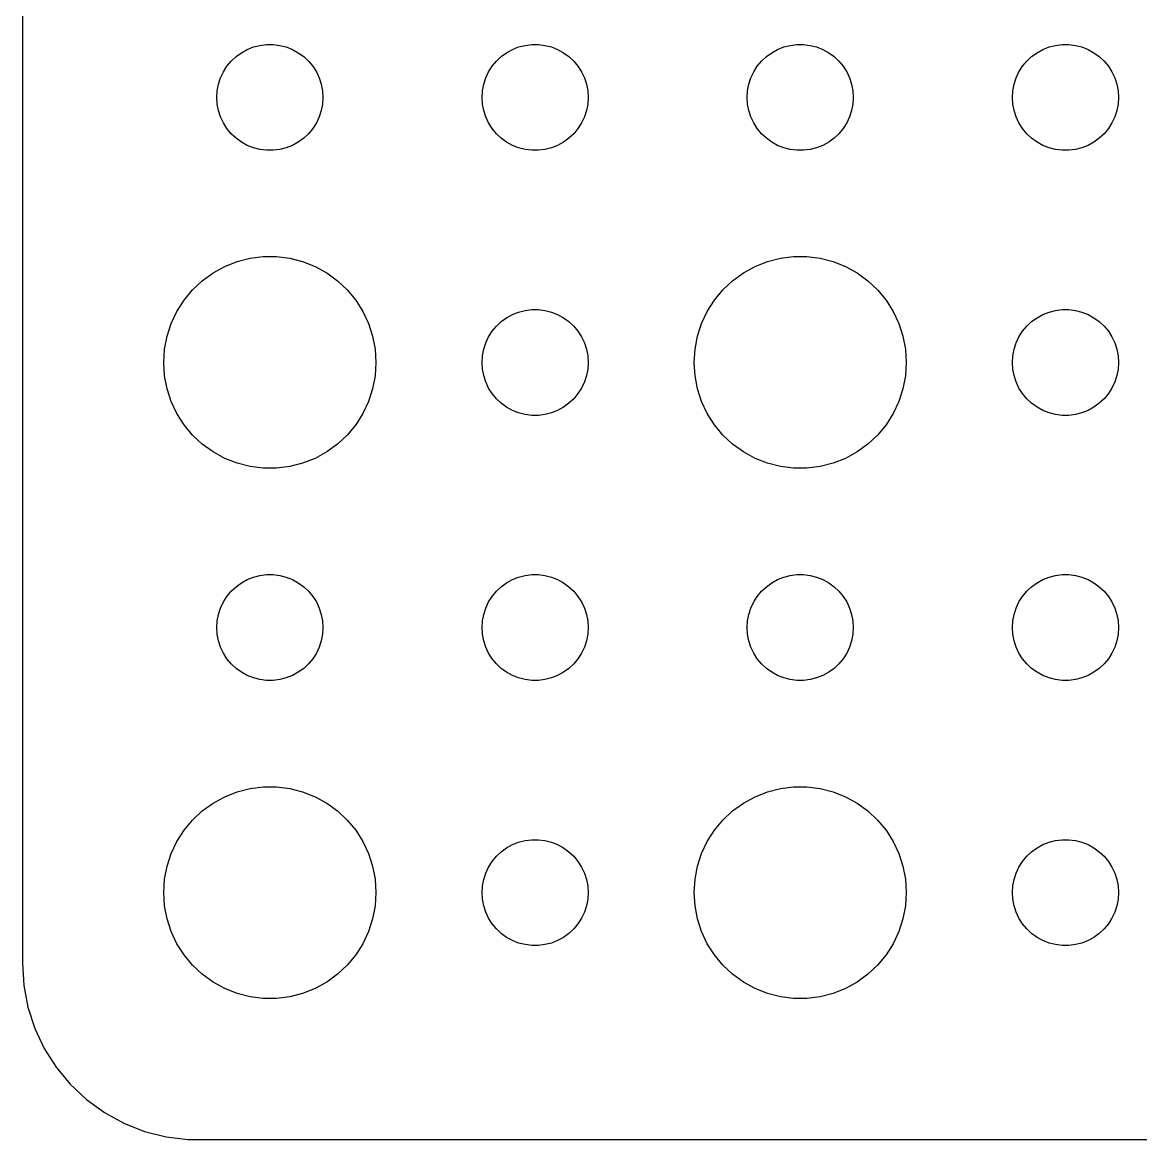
# Model space of a CAD drawing. Header units: metres. Extents: x -134 to 134, y -134 to 134.
# Drawn here: x -134.5 to -102.87, y -134.49 to -102.88 of the extents above; entities that cross this region are included whole.
import ezdxf

# ---------------------------------------------------------------- set-up
doc = ezdxf.new("R2010")
doc.units = ezdxf.units.M

msp = doc.modelspace()

# ---------------------------------------------------------------- linework, layer by layer
for p, q in [((-134.5, 129.5), (-134.5, -129.5)), ((-128.456, -103.844), (-128.304, -103.734)), ((-128.304, -103.734), (-128.139, -103.643)), ((-128.139, -103.643), (-127.964, -103.573)), ((-127.964, -103.573), (-127.781, -103.527)), ((-127.781, -103.527), (-127.594, -103.503)), ((-127.594, -103.503), (-127.406, -103.503)), ((-127.406, -103.503), (-127.219, -103.527)), ((-127.219, -103.527), (-127.036, -103.573)), ((-127.036, -103.573), (-126.861, -103.643)), ((-126.861, -103.643), (-126.696, -103.734)), ((-126.696, -103.734), (-126.544, -103.844)), ((-120.956, -103.844), (-120.804, -103.734)), ((-120.804, -103.734), (-120.639, -103.643)), ((-120.639, -103.643), (-120.464, -103.573)), ((-120.464, -103.573), (-120.281, -103.527)), ((-120.281, -103.527), (-120.094, -103.503)), ((-120.094, -103.503), (-119.906, -103.503)), ((-119.906, -103.503), (-119.719, -103.527)), ((-119.719, -103.527), (-119.536, -103.573)), ((-119.536, -103.573), (-119.361, -103.643)), ((-119.361, -103.643), (-119.196, -103.734)), ((-119.196, -103.734), (-119.044, -103.844)), ((-113.456, -103.844), (-113.304, -103.734)), ((-113.304, -103.734), (-113.139, -103.643)), ((-113.139, -103.643), (-112.964, -103.573)), ((-112.964, -103.573), (-112.781, -103.527)), ((-112.781, -103.527), (-112.594, -103.503)), ((-112.594, -103.503), (-112.406, -103.503)), ((-112.406, -103.503), (-112.219, -103.527)), ((-112.219, -103.527), (-112.036, -103.573)), ((-112.036, -103.573), (-111.861, -103.643)), ((-111.861, -103.643), (-111.696, -103.734)), ((-111.696, -103.734), (-111.544, -103.844)), ((-105.956, -103.844), (-105.804, -103.734)), ((-105.804, -103.734), (-105.639, -103.643)), ((-105.639, -103.643), (-105.464, -103.573)), ((-105.464, -103.573), (-105.281, -103.527)), ((-105.281, -103.527), (-105.094, -103.503)), ((-105.094, -103.503), (-104.906, -103.503)), ((-104.906, -103.503), (-104.719, -103.527)), ((-104.719, -103.527), (-104.536, -103.573)), ((-104.536, -103.573), (-104.361, -103.643)), ((-104.361, -103.643), (-104.196, -103.734)), ((-104.196, -103.734), (-104.044, -103.844)), ((-128.714, -104.118), (-128.593, -103.973)), ((-128.593, -103.973), (-128.456, -103.844)), ((-126.544, -103.844), (-126.407, -103.973)), ((-126.407, -103.973), (-126.286, -104.118)), ((-121.214, -104.118), (-121.093, -103.973)), ((-121.093, -103.973), (-120.956, -103.844)), ((-119.044, -103.844), (-118.907, -103.973)), ((-118.907, -103.973), (-118.786, -104.118)), ((-113.714, -104.118), (-113.593, -103.973)), ((-113.593, -103.973), (-113.456, -103.844)), ((-111.544, -103.844), (-111.407, -103.973)), ((-111.407, -103.973), (-111.286, -104.118)), ((-106.214, -104.118), (-106.093, -103.973)), ((-106.093, -103.973), (-105.956, -103.844)), ((-104.044, -103.844), (-103.907, -103.973)), ((-103.907, -103.973), (-103.786, -104.118)), ((-128.895, -104.448), (-128.814, -104.277)), ((-128.814, -104.277), (-128.714, -104.118)), ((-126.286, -104.118), (-126.186, -104.277)), ((-126.186, -104.277), (-126.105, -104.448)), ((-121.395, -104.448), (-121.314, -104.277)), ((-121.314, -104.277), (-121.214, -104.118)), ((-118.786, -104.118), (-118.686, -104.277)), ((-118.686, -104.277), (-118.605, -104.448)), ((-113.895, -104.448), (-113.814, -104.277)), ((-113.814, -104.277), (-113.714, -104.118)), ((-111.286, -104.118), (-111.186, -104.277)), ((-111.186, -104.277), (-111.105, -104.448)), ((-106.395, -104.448), (-106.314, -104.277)), ((-106.314, -104.277), (-106.214, -104.118)), ((-103.786, -104.118), (-103.686, -104.277)), ((-103.686, -104.277), (-103.605, -104.448)), ((-128.988, -104.812), (-128.953, -104.627)), ((-128.953, -104.627), (-128.895, -104.448)), ((-126.105, -104.448), (-126.047, -104.627)), ((-126.047, -104.627), (-126.012, -104.812)), ((-121.488, -104.812), (-121.453, -104.627)), ((-121.453, -104.627), (-121.395, -104.448)), ((-118.605, -104.448), (-118.547, -104.627)), ((-118.547, -104.627), (-118.512, -104.812)), ((-113.988, -104.812), (-113.953, -104.627)), ((-113.953, -104.627), (-113.895, -104.448)), ((-111.105, -104.448), (-111.047, -104.627)), ((-111.047, -104.627), (-111.012, -104.812)), ((-106.488, -104.812), (-106.453, -104.627)), ((-106.453, -104.627), (-106.395, -104.448)), ((-103.605, -104.448), (-103.547, -104.627)), ((-103.547, -104.627), (-103.512, -104.812)), ((-129, -105), (-128.988, -104.812)), ((-128.988, -105.188), (-129, -105)), ((-126.012, -104.812), (-126, -105)), ((-126, -105), (-126.012, -105.188)), ((-121.5, -105), (-121.488, -104.812)), ((-121.488, -105.188), (-121.5, -105)), ((-118.512, -104.812), (-118.5, -105)), ((-118.5, -105), (-118.512, -105.188)), ((-114, -105), (-113.988, -104.812)), ((-113.988, -105.188), (-114, -105)), ((-111.012, -104.812), (-111, -105)), ((-111, -105), (-111.012, -105.188)), ((-106.5, -105), (-106.488, -104.812)), ((-106.488, -105.188), (-106.5, -105)), ((-103.512, -104.812), (-103.5, -105)), ((-103.5, -105), (-103.512, -105.188)), ((-128.953, -105.373), (-128.988, -105.188)), ((-126.012, -105.188), (-126.047, -105.373)), ((-121.453, -105.373), (-121.488, -105.188)), ((-118.512, -105.188), (-118.547, -105.373)), ((-113.953, -105.373), (-113.988, -105.188)), ((-111.012, -105.188), (-111.047, -105.373)), ((-106.453, -105.373), (-106.488, -105.188)), ((-103.512, -105.188), (-103.547, -105.373)), ((-128.895, -105.552), (-128.953, -105.373)), ((-128.814, -105.723), (-128.895, -105.552)), ((-126.105, -105.552), (-126.186, -105.723)), ((-126.047, -105.373), (-126.105, -105.552)), ((-121.395, -105.552), (-121.453, -105.373)), ((-121.314, -105.723), (-121.395, -105.552)), ((-118.605, -105.552), (-118.686, -105.723)), ((-118.547, -105.373), (-118.605, -105.552)), ((-113.895, -105.552), (-113.953, -105.373)), ((-113.814, -105.723), (-113.895, -105.552)), ((-111.105, -105.552), (-111.186, -105.723)), ((-111.047, -105.373), (-111.105, -105.552)), ((-106.395, -105.552), (-106.453, -105.373)), ((-106.314, -105.723), (-106.395, -105.552)), ((-103.605, -105.552), (-103.686, -105.723)), ((-103.547, -105.373), (-103.605, -105.552)), ((-128.714, -105.882), (-128.814, -105.723)), ((-128.593, -106.027), (-128.714, -105.882)), ((-126.286, -105.882), (-126.407, -106.027)), ((-126.186, -105.723), (-126.286, -105.882)), ((-121.214, -105.882), (-121.314, -105.723)), ((-121.093, -106.027), (-121.214, -105.882)), ((-118.786, -105.882), (-118.907, -106.027)), ((-118.686, -105.723), (-118.786, -105.882)), ((-113.714, -105.882), (-113.814, -105.723)), ((-113.593, -106.027), (-113.714, -105.882)), ((-111.286, -105.882), (-111.407, -106.027)), ((-111.186, -105.723), (-111.286, -105.882)), ((-106.214, -105.882), (-106.314, -105.723)), ((-106.093, -106.027), (-106.214, -105.882)), ((-103.786, -105.882), (-103.907, -106.027)), ((-103.686, -105.723), (-103.786, -105.882)), ((-128.456, -106.156), (-128.593, -106.027)), ((-128.304, -106.266), (-128.456, -106.156)), ((-128.139, -106.357), (-128.304, -106.266)), ((-126.696, -106.266), (-126.861, -106.357)), ((-126.544, -106.156), (-126.696, -106.266)), ((-126.407, -106.027), (-126.544, -106.156)), ((-120.956, -106.156), (-121.093, -106.027)), ((-120.804, -106.266), (-120.956, -106.156)), ((-120.639, -106.357), (-120.804, -106.266)), ((-119.196, -106.266), (-119.361, -106.357)), ((-119.044, -106.156), (-119.196, -106.266)), ((-118.907, -106.027), (-119.044, -106.156)), ((-113.456, -106.156), (-113.593, -106.027)), ((-113.304, -106.266), (-113.456, -106.156)), ((-113.139, -106.357), (-113.304, -106.266)), ((-111.696, -106.266), (-111.861, -106.357)), ((-111.544, -106.156), (-111.696, -106.266)), ((-111.407, -106.027), (-111.544, -106.156)), ((-105.956, -106.156), (-106.093, -106.027)), ((-105.804, -106.266), (-105.956, -106.156)), ((-105.639, -106.357), (-105.804, -106.266)), ((-104.196, -106.266), (-104.361, -106.357)), ((-104.044, -106.156), (-104.196, -106.266)), ((-103.907, -106.027), (-104.044, -106.156)), ((-127.964, -106.427), (-128.139, -106.357)), ((-127.781, -106.473), (-127.964, -106.427)), ((-127.594, -106.497), (-127.781, -106.473)), ((-127.406, -106.497), (-127.594, -106.497)), ((-127.219, -106.473), (-127.406, -106.497)), ((-127.036, -106.427), (-127.219, -106.473)), ((-126.861, -106.357), (-127.036, -106.427)), ((-120.464, -106.427), (-120.639, -106.357)), ((-120.281, -106.473), (-120.464, -106.427)), ((-120.094, -106.497), (-120.281, -106.473)), ((-119.906, -106.497), (-120.094, -106.497)), ((-119.719, -106.473), (-119.906, -106.497)), ((-119.536, -106.427), (-119.719, -106.473)), ((-119.361, -106.357), (-119.536, -106.427)), ((-112.964, -106.427), (-113.139, -106.357)), ((-112.781, -106.473), (-112.964, -106.427)), ((-112.594, -106.497), (-112.781, -106.473)), ((-112.406, -106.497), (-112.594, -106.497)), ((-112.219, -106.473), (-112.406, -106.497)), ((-112.036, -106.427), (-112.219, -106.473)), ((-111.861, -106.357), (-112.036, -106.427)), ((-105.464, -106.427), (-105.639, -106.357)), ((-105.281, -106.473), (-105.464, -106.427)), ((-105.094, -106.497), (-105.281, -106.473)), ((-104.906, -106.497), (-105.094, -106.497)), ((-104.719, -106.473), (-104.906, -106.497)), ((-104.536, -106.427), (-104.719, -106.473)), ((-104.361, -106.357), (-104.536, -106.427)), ((-128.777, -109.786), (-128.427, -109.647)), ((-128.427, -109.647), (-128.062, -109.553)), ((-128.062, -109.553), (-127.688, -109.506)), ((-127.688, -109.506), (-127.312, -109.506)), ((-127.312, -109.506), (-126.938, -109.553)), ((-126.938, -109.553), (-126.573, -109.647)), ((-126.573, -109.647), (-126.223, -109.786)), ((-113.777, -109.786), (-113.427, -109.647)), ((-113.427, -109.647), (-113.062, -109.553)), ((-113.062, -109.553), (-112.688, -109.506)), ((-112.688, -109.506), (-112.312, -109.506)), ((-112.312, -109.506), (-111.938, -109.553)), ((-111.938, -109.553), (-111.573, -109.647)), ((-111.573, -109.647), (-111.223, -109.786)), ((-129.412, -110.188), (-129.107, -109.967)), ((-129.107, -109.967), (-128.777, -109.786)), ((-126.223, -109.786), (-125.893, -109.967)), ((-125.893, -109.967), (-125.588, -110.188)), ((-114.412, -110.188), (-114.107, -109.967)), ((-114.107, -109.967), (-113.777, -109.786)), ((-111.223, -109.786), (-110.893, -109.967)), ((-110.893, -109.967), (-110.588, -110.188)), ((-129.687, -110.446), (-129.412, -110.188)), ((-125.588, -110.188), (-125.313, -110.446)), ((-114.687, -110.446), (-114.412, -110.188)), ((-110.588, -110.188), (-110.313, -110.446)), ((-129.927, -110.737), (-129.687, -110.446)), ((-125.313, -110.446), (-125.073, -110.737)), ((-114.927, -110.737), (-114.687, -110.446)), ((-110.313, -110.446), (-110.073, -110.737)), ((-130.129, -111.055), (-129.927, -110.737)), ((-125.073, -110.737), (-124.871, -111.055)), ((-120.281, -111.027), (-120.094, -111.003)), ((-120.094, -111.003), (-119.906, -111.003)), ((-119.906, -111.003), (-119.719, -111.027)), ((-115.129, -111.055), (-114.927, -110.737)), ((-110.073, -110.737), (-109.871, -111.055)), ((-105.281, -111.027), (-105.094, -111.003)), ((-105.094, -111.003), (-104.906, -111.003)), ((-104.906, -111.003), (-104.719, -111.027)), ((-130.289, -111.396), (-130.129, -111.055)), ((-124.871, -111.055), (-124.711, -111.396)), ((-120.956, -111.344), (-120.804, -111.234)), ((-120.804, -111.234), (-120.639, -111.143)), ((-120.639, -111.143), (-120.464, -111.073)), ((-120.464, -111.073), (-120.281, -111.027)), ((-119.719, -111.027), (-119.536, -111.073)), ((-119.536, -111.073), (-119.361, -111.143)), ((-119.361, -111.143), (-119.196, -111.234)), ((-119.196, -111.234), (-119.044, -111.344)), ((-115.289, -111.396), (-115.129, -111.055)), ((-109.871, -111.055), (-109.711, -111.396)), ((-105.956, -111.344), (-105.804, -111.234)), ((-105.804, -111.234), (-105.639, -111.143)), ((-105.639, -111.143), (-105.464, -111.073)), ((-105.464, -111.073), (-105.281, -111.027)), ((-104.719, -111.027), (-104.536, -111.073)), ((-104.536, -111.073), (-104.361, -111.143)), ((-104.361, -111.143), (-104.196, -111.234)), ((-104.196, -111.234), (-104.044, -111.344)), ((-130.406, -111.754), (-130.289, -111.396)), ((-124.711, -111.396), (-124.594, -111.754)), ((-121.314, -111.777), (-121.214, -111.618)), ((-121.214, -111.618), (-121.093, -111.473)), ((-121.093, -111.473), (-120.956, -111.344)), ((-119.044, -111.344), (-118.907, -111.473)), ((-118.907, -111.473), (-118.786, -111.618)), ((-118.786, -111.618), (-118.686, -111.777)), ((-115.406, -111.754), (-115.289, -111.396)), ((-109.711, -111.396), (-109.594, -111.754)), ((-106.314, -111.777), (-106.214, -111.618)), ((-106.214, -111.618), (-106.093, -111.473)), ((-106.093, -111.473), (-105.956, -111.344)), ((-104.044, -111.344), (-103.907, -111.473)), ((-103.907, -111.473), (-103.786, -111.618)), ((-103.786, -111.618), (-103.686, -111.777)), ((-130.476, -112.124), (-130.406, -111.754)), ((-124.594, -111.754), (-124.524, -112.124)), ((-121.453, -112.127), (-121.395, -111.948)), ((-121.395, -111.948), (-121.314, -111.777)), ((-118.686, -111.777), (-118.605, -111.948)), ((-118.605, -111.948), (-118.547, -112.127)), ((-115.476, -112.124), (-115.406, -111.754)), ((-109.594, -111.754), (-109.524, -112.124)), ((-106.453, -112.127), (-106.395, -111.948)), ((-106.395, -111.948), (-106.314, -111.777)), ((-103.686, -111.777), (-103.605, -111.948)), ((-103.605, -111.948), (-103.547, -112.127)), ((-130.5, -112.5), (-130.476, -112.124)), ((-124.524, -112.124), (-124.5, -112.5)), ((-121.488, -112.312), (-121.453, -112.127)), ((-118.547, -112.127), (-118.512, -112.312)), ((-115.5, -112.5), (-115.476, -112.124)), ((-109.524, -112.124), (-109.5, -112.5)), ((-106.488, -112.312), (-106.453, -112.127)), ((-103.547, -112.127), (-103.512, -112.312)), ((-130.476, -112.876), (-130.5, -112.5)), ((-124.5, -112.5), (-124.524, -112.876)), ((-121.5, -112.5), (-121.488, -112.312)), ((-121.488, -112.688), (-121.5, -112.5)), ((-118.512, -112.312), (-118.5, -112.5)), ((-118.5, -112.5), (-118.512, -112.688)), ((-115.476, -112.876), (-115.5, -112.5)), ((-109.5, -112.5), (-109.524, -112.876)), ((-106.5, -112.5), (-106.488, -112.312)), ((-106.488, -112.688), (-106.5, -112.5)), ((-103.512, -112.312), (-103.5, -112.5)), ((-103.5, -112.5), (-103.512, -112.688)), ((-130.406, -113.246), (-130.476, -112.876)), ((-124.524, -112.876), (-124.594, -113.246)), ((-121.453, -112.873), (-121.488, -112.688)), ((-121.395, -113.052), (-121.453, -112.873)), ((-118.547, -112.873), (-118.605, -113.052)), ((-118.512, -112.688), (-118.547, -112.873)), ((-115.406, -113.246), (-115.476, -112.876)), ((-109.524, -112.876), (-109.594, -113.246)), ((-106.453, -112.873), (-106.488, -112.688)), ((-106.395, -113.052), (-106.453, -112.873)), ((-103.547, -112.873), (-103.605, -113.052)), ((-103.512, -112.688), (-103.547, -112.873)), ((-121.314, -113.223), (-121.395, -113.052)), ((-121.214, -113.382), (-121.314, -113.223)), ((-118.686, -113.223), (-118.786, -113.382)), ((-118.605, -113.052), (-118.686, -113.223)), ((-106.314, -113.223), (-106.395, -113.052)), ((-106.214, -113.382), (-106.314, -113.223)), ((-103.686, -113.223), (-103.786, -113.382)), ((-103.605, -113.052), (-103.686, -113.223)), ((-130.289, -113.604), (-130.406, -113.246)), ((-124.594, -113.246), (-124.711, -113.604)), ((-121.093, -113.527), (-121.214, -113.382)), ((-120.956, -113.656), (-121.093, -113.527)), ((-118.907, -113.527), (-119.044, -113.656)), ((-118.786, -113.382), (-118.907, -113.527)), ((-115.289, -113.604), (-115.406, -113.246)), ((-109.594, -113.246), (-109.711, -113.604)), ((-106.093, -113.527), (-106.214, -113.382)), ((-105.956, -113.656), (-106.093, -113.527)), ((-103.907, -113.527), (-104.044, -113.656)), ((-103.786, -113.382), (-103.907, -113.527)), ((-130.129, -113.945), (-130.289, -113.604)), ((-124.711, -113.604), (-124.871, -113.945)), ((-120.804, -113.766), (-120.956, -113.656)), ((-120.639, -113.857), (-120.804, -113.766)), ((-119.196, -113.766), (-119.361, -113.857)), ((-119.044, -113.656), (-119.196, -113.766)), ((-115.129, -113.945), (-115.289, -113.604)), ((-109.711, -113.604), (-109.871, -113.945)), ((-105.804, -113.766), (-105.956, -113.656)), ((-105.639, -113.857), (-105.804, -113.766)), ((-104.196, -113.766), (-104.361, -113.857)), ((-104.044, -113.656), (-104.196, -113.766)), ((-129.927, -114.263), (-130.129, -113.945)), ((-124.871, -113.945), (-125.073, -114.263)), ((-120.464, -113.927), (-120.639, -113.857)), ((-120.281, -113.973), (-120.464, -113.927)), ((-120.094, -113.997), (-120.281, -113.973)), ((-119.906, -113.997), (-120.094, -113.997)), ((-119.719, -113.973), (-119.906, -113.997)), ((-119.536, -113.927), (-119.719, -113.973)), ((-119.361, -113.857), (-119.536, -113.927)), ((-114.927, -114.263), (-115.129, -113.945)), ((-109.871, -113.945), (-110.073, -114.263)), ((-105.464, -113.927), (-105.639, -113.857)), ((-105.281, -113.973), (-105.464, -113.927)), ((-105.094, -113.997), (-105.281, -113.973)), ((-104.906, -113.997), (-105.094, -113.997)), ((-104.719, -113.973), (-104.906, -113.997)), ((-104.536, -113.927), (-104.719, -113.973)), ((-104.361, -113.857), (-104.536, -113.927)), ((-129.687, -114.554), (-129.927, -114.263)), ((-125.073, -114.263), (-125.313, -114.554)), ((-114.687, -114.554), (-114.927, -114.263)), ((-110.073, -114.263), (-110.313, -114.554)), ((-129.412, -114.812), (-129.687, -114.554)), ((-125.313, -114.554), (-125.588, -114.812)), ((-114.412, -114.812), (-114.687, -114.554)), ((-110.313, -114.554), (-110.588, -114.812)), ((-129.107, -115.033), (-129.412, -114.812)), ((-128.777, -115.214), (-129.107, -115.033)), ((-125.893, -115.033), (-126.223, -115.214)), ((-125.588, -114.812), (-125.893, -115.033)), ((-114.107, -115.033), (-114.412, -114.812)), ((-113.777, -115.214), (-114.107, -115.033)), ((-110.893, -115.033), (-111.223, -115.214)), ((-110.588, -114.812), (-110.893, -115.033)), ((-128.427, -115.353), (-128.777, -115.214)), ((-128.062, -115.447), (-128.427, -115.353)), ((-126.573, -115.353), (-126.938, -115.447)), ((-126.223, -115.214), (-126.573, -115.353)), ((-113.427, -115.353), (-113.777, -115.214)), ((-113.062, -115.447), (-113.427, -115.353)), ((-111.573, -115.353), (-111.938, -115.447)), ((-111.223, -115.214), (-111.573, -115.353)), ((-127.688, -115.494), (-128.062, -115.447)), ((-127.312, -115.494), (-127.688, -115.494)), ((-126.938, -115.447), (-127.312, -115.494)), ((-112.688, -115.494), (-113.062, -115.447)), ((-112.312, -115.494), (-112.688, -115.494)), ((-111.938, -115.447), (-112.312, -115.494)), ((-128.139, -118.643), (-127.964, -118.573)), ((-127.964, -118.573), (-127.781, -118.527)), ((-127.781, -118.527), (-127.594, -118.503)), ((-127.594, -118.503), (-127.406, -118.503)), ((-127.406, -118.503), (-127.219, -118.527)), ((-127.219, -118.527), (-127.036, -118.573)), ((-127.036, -118.573), (-126.861, -118.643)), ((-120.639, -118.643), (-120.464, -118.573)), ((-120.464, -118.573), (-120.281, -118.527)), ((-120.281, -118.527), (-120.094, -118.503)), ((-120.094, -118.503), (-119.906, -118.503)), ((-119.906, -118.503), (-119.719, -118.527)), ((-119.719, -118.527), (-119.536, -118.573)), ((-119.536, -118.573), (-119.361, -118.643)), ((-113.139, -118.643), (-112.964, -118.573)), ((-112.964, -118.573), (-112.781, -118.527)), ((-112.781, -118.527), (-112.594, -118.503)), ((-112.594, -118.503), (-112.406, -118.503)), ((-112.406, -118.503), (-112.219, -118.527)), ((-112.219, -118.527), (-112.036, -118.573)), ((-112.036, -118.573), (-111.861, -118.643)), ((-105.639, -118.643), (-105.464, -118.573)), ((-105.464, -118.573), (-105.281, -118.527)), ((-105.281, -118.527), (-105.094, -118.503)), ((-105.094, -118.503), (-104.906, -118.503)), ((-104.906, -118.503), (-104.719, -118.527)), ((-104.719, -118.527), (-104.536, -118.573)), ((-104.536, -118.573), (-104.361, -118.643)), ((-128.593, -118.973), (-128.456, -118.844)), ((-128.456, -118.844), (-128.304, -118.734)), ((-128.304, -118.734), (-128.139, -118.643)), ((-126.861, -118.643), (-126.696, -118.734)), ((-126.696, -118.734), (-126.544, -118.844)), ((-126.544, -118.844), (-126.407, -118.973)), ((-121.093, -118.973), (-120.956, -118.844)), ((-120.956, -118.844), (-120.804, -118.734)), ((-120.804, -118.734), (-120.639, -118.643)), ((-119.361, -118.643), (-119.196, -118.734)), ((-119.196, -118.734), (-119.044, -118.844)), ((-119.044, -118.844), (-118.907, -118.973)), ((-113.593, -118.973), (-113.456, -118.844)), ((-113.456, -118.844), (-113.304, -118.734)), ((-113.304, -118.734), (-113.139, -118.643)), ((-111.861, -118.643), (-111.696, -118.734)), ((-111.696, -118.734), (-111.544, -118.844)), ((-111.544, -118.844), (-111.407, -118.973)), ((-106.093, -118.973), (-105.956, -118.844)), ((-105.956, -118.844), (-105.804, -118.734)), ((-105.804, -118.734), (-105.639, -118.643)), ((-104.361, -118.643), (-104.196, -118.734)), ((-104.196, -118.734), (-104.044, -118.844)), ((-104.044, -118.844), (-103.907, -118.973)), ((-128.814, -119.277), (-128.714, -119.118)), ((-128.714, -119.118), (-128.593, -118.973)), ((-126.407, -118.973), (-126.286, -119.118)), ((-126.286, -119.118), (-126.186, -119.277)), ((-121.314, -119.277), (-121.214, -119.118)), ((-121.214, -119.118), (-121.093, -118.973)), ((-118.907, -118.973), (-118.786, -119.118)), ((-118.786, -119.118), (-118.686, -119.277)), ((-113.814, -119.277), (-113.714, -119.118)), ((-113.714, -119.118), (-113.593, -118.973)), ((-111.407, -118.973), (-111.286, -119.118)), ((-111.286, -119.118), (-111.186, -119.277)), ((-106.314, -119.277), (-106.214, -119.118)), ((-106.214, -119.118), (-106.093, -118.973)), ((-103.907, -118.973), (-103.786, -119.118)), ((-103.786, -119.118), (-103.686, -119.277)), ((-128.953, -119.627), (-128.895, -119.448)), ((-128.895, -119.448), (-128.814, -119.277)), ((-126.186, -119.277), (-126.105, -119.448)), ((-126.105, -119.448), (-126.047, -119.627)), ((-121.453, -119.627), (-121.395, -119.448)), ((-121.395, -119.448), (-121.314, -119.277)), ((-118.686, -119.277), (-118.605, -119.448)), ((-118.605, -119.448), (-118.547, -119.627)), ((-113.953, -119.627), (-113.895, -119.448)), ((-113.895, -119.448), (-113.814, -119.277)), ((-111.186, -119.277), (-111.105, -119.448)), ((-111.105, -119.448), (-111.047, -119.627)), ((-106.453, -119.627), (-106.395, -119.448)), ((-106.395, -119.448), (-106.314, -119.277)), ((-103.686, -119.277), (-103.605, -119.448)), ((-103.605, -119.448), (-103.547, -119.627)), ((-129, -120), (-128.988, -119.812)), ((-128.988, -119.812), (-128.953, -119.627)), ((-126.047, -119.627), (-126.012, -119.812)), ((-126.012, -119.812), (-126, -120)), ((-121.5, -120), (-121.488, -119.812)), ((-121.488, -119.812), (-121.453, -119.627)), ((-118.547, -119.627), (-118.512, -119.812)), ((-118.512, -119.812), (-118.5, -120)), ((-114, -120), (-113.988, -119.812)), ((-113.988, -119.812), (-113.953, -119.627)), ((-111.047, -119.627), (-111.012, -119.812)), ((-111.012, -119.812), (-111, -120)), ((-106.5, -120), (-106.488, -119.812)), ((-106.488, -119.812), (-106.453, -119.627)), ((-103.547, -119.627), (-103.512, -119.812)), ((-103.512, -119.812), (-103.5, -120)), ((-128.988, -120.188), (-129, -120)), ((-126, -120), (-126.012, -120.188)), ((-121.488, -120.188), (-121.5, -120)), ((-118.5, -120), (-118.512, -120.188)), ((-113.988, -120.188), (-114, -120)), ((-111, -120), (-111.012, -120.188)), ((-106.488, -120.188), (-106.5, -120)), ((-103.5, -120), (-103.512, -120.188)), ((-128.953, -120.373), (-128.988, -120.188)), ((-128.895, -120.552), (-128.953, -120.373)), ((-126.047, -120.373), (-126.105, -120.552)), ((-126.012, -120.188), (-126.047, -120.373)), ((-121.453, -120.373), (-121.488, -120.188)), ((-121.395, -120.552), (-121.453, -120.373)), ((-118.547, -120.373), (-118.605, -120.552)), ((-118.512, -120.188), (-118.547, -120.373)), ((-113.953, -120.373), (-113.988, -120.188)), ((-113.895, -120.552), (-113.953, -120.373)), ((-111.047, -120.373), (-111.105, -120.552)), ((-111.012, -120.188), (-111.047, -120.373)), ((-106.453, -120.373), (-106.488, -120.188)), ((-106.395, -120.552), (-106.453, -120.373)), ((-103.547, -120.373), (-103.605, -120.552)), ((-103.512, -120.188), (-103.547, -120.373)), ((-128.814, -120.723), (-128.895, -120.552)), ((-128.714, -120.882), (-128.814, -120.723)), ((-126.186, -120.723), (-126.286, -120.882)), ((-126.105, -120.552), (-126.186, -120.723)), ((-121.314, -120.723), (-121.395, -120.552)), ((-121.214, -120.882), (-121.314, -120.723)), ((-118.686, -120.723), (-118.786, -120.882)), ((-118.605, -120.552), (-118.686, -120.723)), ((-113.814, -120.723), (-113.895, -120.552)), ((-113.714, -120.882), (-113.814, -120.723)), ((-111.186, -120.723), (-111.286, -120.882)), ((-111.105, -120.552), (-111.186, -120.723)), ((-106.314, -120.723), (-106.395, -120.552)), ((-106.214, -120.882), (-106.314, -120.723)), ((-103.686, -120.723), (-103.786, -120.882)), ((-103.605, -120.552), (-103.686, -120.723)), ((-128.593, -121.027), (-128.714, -120.882)), ((-128.456, -121.156), (-128.593, -121.027)), ((-126.407, -121.027), (-126.544, -121.156)), ((-126.286, -120.882), (-126.407, -121.027)), ((-121.093, -121.027), (-121.214, -120.882)), ((-120.956, -121.156), (-121.093, -121.027)), ((-118.907, -121.027), (-119.044, -121.156)), ((-118.786, -120.882), (-118.907, -121.027)), ((-113.593, -121.027), (-113.714, -120.882)), ((-113.456, -121.156), (-113.593, -121.027)), ((-111.407, -121.027), (-111.544, -121.156)), ((-111.286, -120.882), (-111.407, -121.027)), ((-106.093, -121.027), (-106.214, -120.882)), ((-105.956, -121.156), (-106.093, -121.027)), ((-103.907, -121.027), (-104.044, -121.156)), ((-103.786, -120.882), (-103.907, -121.027)), ((-128.304, -121.266), (-128.456, -121.156)), ((-128.139, -121.357), (-128.304, -121.266)), ((-127.964, -121.427), (-128.139, -121.357)), ((-127.781, -121.473), (-127.964, -121.427)), ((-127.036, -121.427), (-127.219, -121.473)), ((-126.861, -121.357), (-127.036, -121.427)), ((-126.696, -121.266), (-126.861, -121.357)), ((-126.544, -121.156), (-126.696, -121.266)), ((-120.804, -121.266), (-120.956, -121.156)), ((-120.639, -121.357), (-120.804, -121.266)), ((-120.464, -121.427), (-120.639, -121.357)), ((-120.281, -121.473), (-120.464, -121.427)), ((-119.536, -121.427), (-119.719, -121.473)), ((-119.361, -121.357), (-119.536, -121.427)), ((-119.196, -121.266), (-119.361, -121.357)), ((-119.044, -121.156), (-119.196, -121.266)), ((-113.304, -121.266), (-113.456, -121.156)), ((-113.139, -121.357), (-113.304, -121.266)), ((-112.964, -121.427), (-113.139, -121.357)), ((-112.781, -121.473), (-112.964, -121.427)), ((-112.036, -121.427), (-112.219, -121.473)), ((-111.861, -121.357), (-112.036, -121.427)), ((-111.696, -121.266), (-111.861, -121.357)), ((-111.544, -121.156), (-111.696, -121.266)), ((-105.804, -121.266), (-105.956, -121.156)), ((-105.639, -121.357), (-105.804, -121.266)), ((-105.464, -121.427), (-105.639, -121.357)), ((-105.281, -121.473), (-105.464, -121.427)), ((-104.536, -121.427), (-104.719, -121.473)), ((-104.361, -121.357), (-104.536, -121.427)), ((-104.196, -121.266), (-104.361, -121.357)), ((-104.044, -121.156), (-104.196, -121.266)), ((-127.594, -121.497), (-127.781, -121.473)), ((-127.406, -121.497), (-127.594, -121.497)), ((-127.219, -121.473), (-127.406, -121.497)), ((-120.094, -121.497), (-120.281, -121.473)), ((-119.906, -121.497), (-120.094, -121.497)), ((-119.719, -121.473), (-119.906, -121.497)), ((-112.594, -121.497), (-112.781, -121.473)), ((-112.406, -121.497), (-112.594, -121.497)), ((-112.219, -121.473), (-112.406, -121.497)), ((-105.094, -121.497), (-105.281, -121.473)), ((-104.906, -121.497), (-105.094, -121.497)), ((-104.719, -121.473), (-104.906, -121.497)), ((-128.427, -124.647), (-128.062, -124.553)), ((-128.062, -124.553), (-127.688, -124.506)), ((-127.688, -124.506), (-127.312, -124.506)), ((-127.312, -124.506), (-126.938, -124.553)), ((-126.938, -124.553), (-126.573, -124.647)), ((-113.427, -124.647), (-113.062, -124.553)), ((-113.062, -124.553), (-112.688, -124.506)), ((-112.688, -124.506), (-112.312, -124.506)), ((-112.312, -124.506), (-111.938, -124.553)), ((-111.938, -124.553), (-111.573, -124.647)), ((-129.107, -124.967), (-128.777, -124.786)), ((-128.777, -124.786), (-128.427, -124.647)), ((-126.573, -124.647), (-126.223, -124.786)), ((-126.223, -124.786), (-125.893, -124.967)), ((-114.107, -124.967), (-113.777, -124.786)), ((-113.777, -124.786), (-113.427, -124.647)), ((-111.573, -124.647), (-111.223, -124.786)), ((-111.223, -124.786), (-110.893, -124.967)), ((-129.687, -125.446), (-129.412, -125.188)), ((-129.412, -125.188), (-129.107, -124.967)), ((-125.893, -124.967), (-125.588, -125.188)), ((-125.588, -125.188), (-125.313, -125.446)), ((-114.687, -125.446), (-114.412, -125.188)), ((-114.412, -125.188), (-114.107, -124.967)), ((-110.893, -124.967), (-110.588, -125.188)), ((-110.588, -125.188), (-110.313, -125.446)), ((-129.927, -125.737), (-129.687, -125.446)), ((-125.313, -125.446), (-125.073, -125.737)), ((-114.927, -125.737), (-114.687, -125.446)), ((-110.313, -125.446), (-110.073, -125.737)), ((-130.129, -126.055), (-129.927, -125.737)), ((-125.073, -125.737), (-124.871, -126.055)), ((-115.129, -126.055), (-114.927, -125.737)), ((-110.073, -125.737), (-109.871, -126.055)), ((-130.289, -126.396), (-130.129, -126.055)), ((-124.871, -126.055), (-124.711, -126.396)), ((-120.804, -126.234), (-120.639, -126.143)), ((-120.639, -126.143), (-120.464, -126.073)), ((-120.464, -126.073), (-120.281, -126.027)), ((-120.281, -126.027), (-120.094, -126.003)), ((-120.094, -126.003), (-119.906, -126.003)), ((-119.906, -126.003), (-119.719, -126.027)), ((-119.719, -126.027), (-119.536, -126.073)), ((-119.536, -126.073), (-119.361, -126.143)), ((-119.361, -126.143), (-119.196, -126.234)), ((-115.289, -126.396), (-115.129, -126.055)), ((-109.871, -126.055), (-109.711, -126.396)), ((-105.804, -126.234), (-105.639, -126.143)), ((-105.639, -126.143), (-105.464, -126.073)), ((-105.464, -126.073), (-105.281, -126.027)), ((-105.281, -126.027), (-105.094, -126.003)), ((-105.094, -126.003), (-104.906, -126.003)), ((-104.906, -126.003), (-104.719, -126.027)), ((-104.719, -126.027), (-104.536, -126.073)), ((-104.536, -126.073), (-104.361, -126.143)), ((-104.361, -126.143), (-104.196, -126.234)), ((-130.406, -126.754), (-130.289, -126.396)), ((-124.711, -126.396), (-124.594, -126.754)), ((-121.214, -126.618), (-121.093, -126.473)), ((-121.093, -126.473), (-120.956, -126.344)), ((-120.956, -126.344), (-120.804, -126.234)), ((-119.196, -126.234), (-119.044, -126.344)), ((-119.044, -126.344), (-118.907, -126.473)), ((-118.907, -126.473), (-118.786, -126.618)), ((-115.406, -126.754), (-115.289, -126.396)), ((-109.711, -126.396), (-109.594, -126.754)), ((-106.214, -126.618), (-106.093, -126.473)), ((-106.093, -126.473), (-105.956, -126.344)), ((-105.956, -126.344), (-105.804, -126.234)), ((-104.196, -126.234), (-104.044, -126.344)), ((-104.044, -126.344), (-103.907, -126.473)), ((-103.907, -126.473), (-103.786, -126.618)), ((-130.476, -127.124), (-130.406, -126.754)), ((-124.594, -126.754), (-124.524, -127.124)), ((-121.395, -126.948), (-121.314, -126.777)), ((-121.314, -126.777), (-121.214, -126.618)), ((-118.786, -126.618), (-118.686, -126.777)), ((-118.686, -126.777), (-118.605, -126.948)), ((-115.476, -127.124), (-115.406, -126.754)), ((-109.594, -126.754), (-109.524, -127.124)), ((-106.395, -126.948), (-106.314, -126.777)), ((-106.314, -126.777), (-106.214, -126.618)), ((-103.786, -126.618), (-103.686, -126.777)), ((-103.686, -126.777), (-103.605, -126.948)), ((-130.5, -127.5), (-130.476, -127.124)), ((-124.524, -127.124), (-124.5, -127.5)), ((-121.488, -127.312), (-121.453, -127.127)), ((-121.453, -127.127), (-121.395, -126.948)), ((-118.605, -126.948), (-118.547, -127.127)), ((-118.547, -127.127), (-118.512, -127.312)), ((-115.5, -127.5), (-115.476, -127.124)), ((-109.524, -127.124), (-109.5, -127.5)), ((-106.488, -127.312), (-106.453, -127.127)), ((-106.453, -127.127), (-106.395, -126.948)), ((-103.605, -126.948), (-103.547, -127.127)), ((-103.547, -127.127), (-103.512, -127.312)), ((-121.5, -127.5), (-121.488, -127.312)), ((-118.512, -127.312), (-118.5, -127.5)), ((-106.5, -127.5), (-106.488, -127.312)), ((-103.512, -127.312), (-103.5, -127.5)), ((-130.476, -127.876), (-130.5, -127.5)), ((-124.5, -127.5), (-124.524, -127.876)), ((-121.488, -127.688), (-121.5, -127.5)), ((-121.453, -127.873), (-121.488, -127.688)), ((-118.512, -127.688), (-118.547, -127.873)), ((-118.5, -127.5), (-118.512, -127.688)), ((-115.476, -127.876), (-115.5, -127.5)), ((-109.5, -127.5), (-109.524, -127.876)), ((-106.488, -127.688), (-106.5, -127.5)), ((-106.453, -127.873), (-106.488, -127.688)), ((-103.512, -127.688), (-103.547, -127.873)), ((-103.5, -127.5), (-103.512, -127.688)), ((-130.406, -128.246), (-130.476, -127.876)), ((-124.524, -127.876), (-124.594, -128.246)), ((-121.395, -128.052), (-121.453, -127.873)), ((-121.314, -128.223), (-121.395, -128.052)), ((-118.605, -128.052), (-118.686, -128.223)), ((-118.547, -127.873), (-118.605, -128.052)), ((-115.406, -128.246), (-115.476, -127.876)), ((-109.524, -127.876), (-109.594, -128.246)), ((-106.395, -128.052), (-106.453, -127.873)), ((-106.314, -128.223), (-106.395, -128.052)), ((-103.605, -128.052), (-103.686, -128.223)), ((-103.547, -127.873), (-103.605, -128.052)), ((-130.289, -128.604), (-130.406, -128.246)), ((-124.594, -128.246), (-124.711, -128.604)), ((-121.214, -128.382), (-121.314, -128.223)), ((-121.093, -128.527), (-121.214, -128.382)), ((-118.786, -128.382), (-118.907, -128.527)), ((-118.686, -128.223), (-118.786, -128.382)), ((-115.289, -128.604), (-115.406, -128.246)), ((-109.594, -128.246), (-109.711, -128.604)), ((-106.214, -128.382), (-106.314, -128.223)), ((-106.093, -128.527), (-106.214, -128.382)), ((-103.786, -128.382), (-103.907, -128.527)), ((-103.686, -128.223), (-103.786, -128.382)), ((-130.129, -128.945), (-130.289, -128.604)), ((-124.711, -128.604), (-124.871, -128.945)), ((-120.956, -128.656), (-121.093, -128.527)), ((-120.804, -128.766), (-120.956, -128.656)), ((-119.044, -128.656), (-119.196, -128.766)), ((-118.907, -128.527), (-119.044, -128.656)), ((-115.129, -128.945), (-115.289, -128.604)), ((-109.711, -128.604), (-109.871, -128.945)), ((-105.956, -128.656), (-106.093, -128.527)), ((-105.804, -128.766), (-105.956, -128.656)), ((-104.044, -128.656), (-104.196, -128.766)), ((-103.907, -128.527), (-104.044, -128.656)), ((-129.927, -129.263), (-130.129, -128.945)), ((-124.871, -128.945), (-125.073, -129.263)), ((-120.639, -128.857), (-120.804, -128.766)), ((-120.464, -128.927), (-120.639, -128.857)), ((-120.281, -128.973), (-120.464, -128.927)), ((-120.094, -128.997), (-120.281, -128.973)), ((-119.906, -128.997), (-120.094, -128.997)), ((-119.719, -128.973), (-119.906, -128.997)), ((-119.536, -128.927), (-119.719, -128.973)), ((-119.361, -128.857), (-119.536, -128.927)), ((-119.196, -128.766), (-119.361, -128.857)), ((-114.927, -129.263), (-115.129, -128.945)), ((-109.871, -128.945), (-110.073, -129.263)), ((-105.639, -128.857), (-105.804, -128.766)), ((-105.464, -128.927), (-105.639, -128.857)), ((-105.281, -128.973), (-105.464, -128.927)), ((-105.094, -128.997), (-105.281, -128.973)), ((-104.906, -128.997), (-105.094, -128.997)), ((-104.719, -128.973), (-104.906, -128.997)), ((-104.536, -128.927), (-104.719, -128.973)), ((-104.361, -128.857), (-104.536, -128.927)), ((-104.196, -128.766), (-104.361, -128.857)), ((-129.687, -129.554), (-129.927, -129.263)), ((-125.073, -129.263), (-125.313, -129.554)), ((-114.687, -129.554), (-114.927, -129.263)), ((-110.073, -129.263), (-110.313, -129.554)), ((-134.5, -129.5), (-134.461, -130.127)), ((-129.412, -129.812), (-129.687, -129.554)), ((-125.313, -129.554), (-125.588, -129.812)), ((-114.412, -129.812), (-114.687, -129.554)), ((-110.313, -129.554), (-110.588, -129.812)), ((-129.107, -130.033), (-129.412, -129.812)), ((-125.588, -129.812), (-125.893, -130.033)), ((-114.107, -130.033), (-114.412, -129.812)), ((-110.588, -129.812), (-110.893, -130.033)), ((-134.461, -130.127), (-134.343, -130.743)), ((-128.777, -130.214), (-129.107, -130.033)), ((-128.427, -130.353), (-128.777, -130.214)), ((-126.223, -130.214), (-126.573, -130.353)), ((-125.893, -130.033), (-126.223, -130.214)), ((-113.777, -130.214), (-114.107, -130.033)), ((-113.427, -130.353), (-113.777, -130.214)), ((-111.223, -130.214), (-111.573, -130.353)), ((-110.893, -130.033), (-111.223, -130.214)), ((-128.062, -130.447), (-128.427, -130.353)), ((-127.688, -130.494), (-128.062, -130.447)), ((-127.312, -130.494), (-127.688, -130.494)), ((-126.938, -130.447), (-127.312, -130.494)), ((-126.573, -130.353), (-126.938, -130.447)), ((-113.062, -130.447), (-113.427, -130.353)), ((-112.688, -130.494), (-113.062, -130.447)), ((-112.312, -130.494), (-112.688, -130.494)), ((-111.938, -130.447), (-112.312, -130.494)), ((-111.573, -130.353), (-111.938, -130.447)), ((-134.343, -130.743), (-134.149, -131.341)), ((-134.149, -131.341), (-133.882, -131.909)), ((-133.882, -131.909), (-133.545, -132.439)), ((-133.545, -132.439), (-133.145, -132.923)), ((-133.145, -132.923), (-132.687, -133.353)), ((-132.687, -133.353), (-132.179, -133.722)), ((-132.179, -133.722), (-131.629, -134.024)), ((-131.629, -134.024), (-131.045, -134.255)), ((-131.045, -134.255), (-130.437, -134.411)), ((-130.437, -134.411), (-129.814, -134.49)), ((-129.814, -134.49), (129.814, -134.49))]:
    msp.add_line(p, q)

doc.saveas('drawing.dxf')
